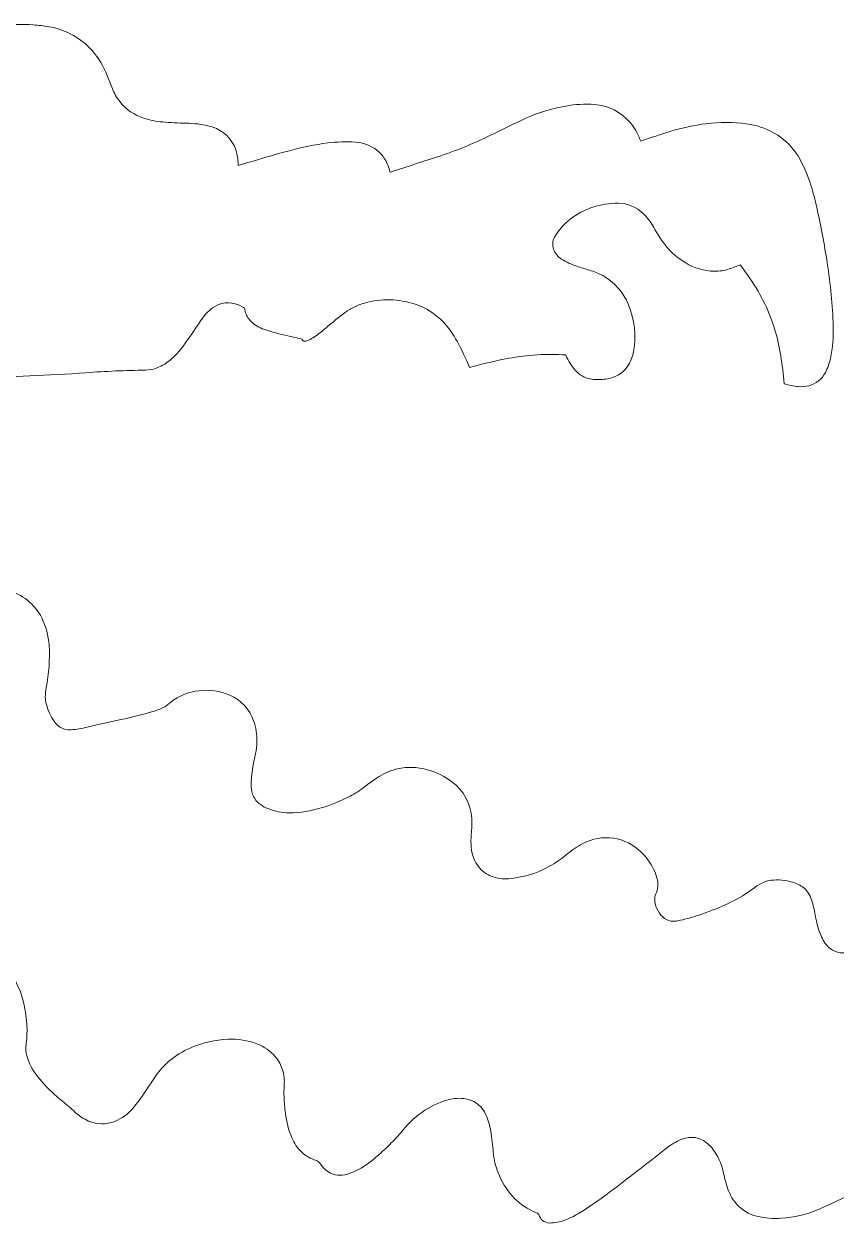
# Model space of a CAD drawing. Header units: centimetres. Extents: x -10.7 to 10.9, y -7.9 to 10.7.
# Drawn here: x 0.417 to 2.174, y -7.879 to -5.284 of the extents above; entities that cross this region are included whole.
import ezdxf

# ---------------------------------------------------------------- set-up
doc = ezdxf.new("R2010")
doc.units = ezdxf.units.CM
doc.header["$MEASUREMENT"] = 0
doc.layers.add('Capa 1', color=7, linetype='Continuous')

msp = doc.modelspace()

# ---------------------------------------------------------------- linework, layer by layer
at = {"layer": 'Capa 1', "color": 250, "lineweight": 18}
for points, knots in [([(0.22705, -5.32905), (0.26941, -5.31093), (0.31374, -5.2978), (0.35914, -5.2899), (0.35914, -5.2899), (0.38479, -5.28545), (0.4109, -5.28413), (0.43688, -5.28601), (0.43688, -5.28601), (0.44827, -5.28681), (0.45962, -5.28817), (0.47088, -5.29004), (0.47088, -5.29004), (0.48699, -5.29272), (0.50263, -5.29785), (0.5172, -5.30523), (0.5172, -5.30523), (0.53506, -5.31429), (0.55107, -5.32666), (0.56431, -5.3417), (0.56431, -5.3417), (0.57828, -5.35755), (0.58929, -5.37579), (0.59679, -5.39553)], [0, 0, 0, 0, 0.1428571, 0.1428571, 0.1428571, 0.1428571, 0.2857143, 0.2857143, 0.2857143, 0.2857143, 0.4285714, 0.4285714, 0.4285714, 0.4285714, 0.5714286, 0.5714286, 0.5714286, 0.5714286, 0.7142857, 0.7142857, 0.7142857, 0.7142857, 1, 1, 1, 1]), ([(0.60822, -5.42446), (0.61229, -5.43438), (0.61773, -5.44369), (0.62438, -5.4521), (0.62438, -5.4521), (0.63771, -5.46896), (0.65579, -5.48143), (0.67629, -5.48789), (0.67629, -5.48789), (0.68961, -5.4921), (0.70332, -5.49487), (0.71721, -5.49616), (0.71721, -5.49616), (0.73401, -5.49773), (0.75084, -5.49862), (0.7677, -5.49882), (0.7677, -5.49882), (0.78459, -5.49904), (0.80142, -5.50113), (0.81785, -5.50507), (0.81785, -5.50507), (0.8286, -5.50765), (0.83873, -5.51233), (0.84766, -5.51884), (0.84766, -5.51884), (0.85933, -5.52732), (0.86838, -5.53897), (0.87372, -5.55236), (0.87372, -5.55236), (0.8759, -5.5578), (0.87752, -5.56345), (0.87856, -5.56921), (0.87856, -5.56921), (0.87987, -5.57625), (0.88057, -5.58341), (0.88072, -5.59057), (0.88072, -5.59057), (0.91735, -5.5791), (0.95421, -5.56833), (0.99125, -5.55827), (0.99125, -5.55827), (1.01852, -5.55085), (1.04626, -5.54531), (1.07428, -5.54165), (1.07428, -5.54165), (1.09416, -5.53906), (1.11423, -5.53839), (1.13421, -5.53966), (1.13421, -5.53966), (1.15065, -5.54072), (1.16642, -5.54653), (1.1796, -5.55639), (1.1796, -5.55639), (1.18691, -5.56186), (1.1931, -5.56867), (1.19788, -5.57646), (1.19788, -5.57646), (1.2032, -5.5851), (1.207, -5.59457), (1.20913, -5.60449), (1.20913, -5.60449), (1.24576, -5.59306), (1.28228, -5.58131), (1.3187, -5.56922), (1.3187, -5.56922), (1.35812, -5.55615), (1.39653, -5.54021), (1.43362, -5.52155), (1.43362, -5.52155), (1.4566, -5.50997), (1.47982, -5.49889), (1.50326, -5.4883), (1.50326, -5.4883), (1.53074, -5.47588), (1.55966, -5.46693), (1.58935, -5.46165), (1.58935, -5.46165), (1.60973, -5.45805), (1.63047, -5.45691), (1.65113, -5.45828), (1.65113, -5.45828), (1.68127, -5.46028), (1.70934, -5.4744), (1.72893, -5.49742), (1.72893, -5.49742), (1.73349, -5.50276), (1.73752, -5.50854), (1.74099, -5.51465), (1.74099, -5.51465), (1.74513, -5.52197), (1.7487, -5.52961), (1.75166, -5.53749), (1.75166, -5.53749), (1.77336, -5.53015), (1.79514, -5.52309), (1.81702, -5.5163), (1.81702, -5.5163), (1.84177, -5.50863), (1.86715, -5.50313), (1.89285, -5.49987), (1.89285, -5.49987), (1.92202, -5.49618), (1.95153, -5.49628), (1.98068, -5.50017), (1.98068, -5.50017), (2.00117, -5.50292), (2.02097, -5.50943), (2.03909, -5.5194), (2.03909, -5.5194), (2.06384, -5.53305), (2.08409, -5.55367), (2.09727, -5.57869), (2.09727, -5.57869), (2.10636, -5.59595), (2.1139, -5.61398), (2.11977, -5.63259), (2.11977, -5.63259), (2.12484, -5.64863), (2.12917, -5.6649), (2.13277, -5.68134), (2.13277, -5.68134), (2.14144, -5.72108), (2.14893, -5.76107), (2.15524, -5.80126), (2.15524, -5.80126), (2.16239, -5.84684), (2.16675, -5.89283), (2.16829, -5.93893), (2.16829, -5.93893), (2.16906, -5.96206), (2.16701, -5.98518), (2.16217, -6.0078), (2.16217, -6.0078), (2.15988, -6.01844), (2.15622, -6.02874), (2.15124, -6.03843), (2.15124, -6.03843), (2.14391, -6.05272), (2.13074, -6.06315), (2.11516, -6.06704), (2.11516, -6.06704), (2.10781, -6.06887), (2.10023, -6.06947), (2.09269, -6.06881), (2.09269, -6.06881), (2.08233, -6.06792), (2.0721, -6.06579), (2.06222, -6.06248), (2.06222, -6.06248), (2.06035, -6.04214), (2.05785, -6.02188), (2.0547, -6.00168), (2.0547, -6.00168), (2.05028, -5.97327), (2.04285, -5.94543), (2.03257, -5.91858), (2.03257, -5.91858), (2.02514, -5.89924), (2.01618, -5.88051), (2.00574, -5.8626), (2.00574, -5.8626), (1.9941, -5.84258), (1.981, -5.82344), (1.9666, -5.80528), (1.9666, -5.80528), (1.95895, -5.80858), (1.95115, -5.81157), (1.94324, -5.81422), (1.94324, -5.81422), (1.93284, -5.81771), (1.9219, -5.81939), (1.91094, -5.81916), (1.91094, -5.81916), (1.88906, -5.81869), (1.86767, -5.81255), (1.84891, -5.8013), (1.84891, -5.8013), (1.82743, -5.78843), (1.80911, -5.77085), (1.79538, -5.74992), (1.79538, -5.74992), (1.78922, -5.74055), (1.78337, -5.73099), (1.77784, -5.72124), (1.77784, -5.72124), (1.77229, -5.71145), (1.76539, -5.70249), (1.75734, -5.69463), (1.75734, -5.69463), (1.74271, -5.68033), (1.72316, -5.67222), (1.70271, -5.67198), (1.70271, -5.67198), (1.66517, -5.67154), (1.62859, -5.68369), (1.59879, -5.70651), (1.59879, -5.70651), (1.58499, -5.71708), (1.57351, -5.73039), (1.56508, -5.74559), (1.56508, -5.74559), (1.56072, -5.75343), (1.55991, -5.76275), (1.56287, -5.77121), (1.56287, -5.77121), (1.56605, -5.78033), (1.57229, -5.78803), (1.58052, -5.79304), (1.58052, -5.79304), (1.59079, -5.79928), (1.60168, -5.80439), (1.61304, -5.80827), (1.61304, -5.80827), (1.62228, -5.81142), (1.63161, -5.81433), (1.64099, -5.81699), (1.64099, -5.81699), (1.65042, -5.81965), (1.65953, -5.82334), (1.66814, -5.82799), (1.66814, -5.82799), (1.694, -5.84196), (1.71422, -5.86446), (1.72536, -5.89166), (1.72536, -5.89166), (1.73857, -5.92387), (1.74224, -5.95922), (1.73595, -5.99346), (1.73595, -5.99346), (1.73413, -6.00337), (1.73055, -6.01287), (1.72539, -6.02152), (1.72539, -6.02152), (1.71922, -6.03184), (1.71015, -6.0401), (1.69931, -6.0453), (1.69931, -6.0453), (1.69098, -6.04932), (1.68203, -6.0519), (1.67284, -6.05299), (1.67284, -6.05299), (1.66269, -6.05419), (1.65242, -6.05387), (1.64236, -6.05204), (1.64236, -6.05204), (1.62976, -6.04974), (1.61835, -6.04317), (1.61, -6.03348), (1.61, -6.03348), (1.60149, -6.02357), (1.59452, -6.01241), (1.58934, -6.00041), (1.58934, -6.00041), (1.54809, -5.99747), (1.50662, -5.99991), (1.46598, -6.00763), (1.46598, -6.00763), (1.43755, -6.01305), (1.40935, -6.01958), (1.38143, -6.02722), (1.38143, -6.02722), (1.37315, -6.00801), (1.36406, -5.98915), (1.35415, -5.97071), (1.35415, -5.97071), (1.3461, -5.95574), (1.33617, -5.94187), (1.32458, -5.92945), (1.32458, -5.92945), (1.30776, -5.9114), (1.28666, -5.89793), (1.26321, -5.89029), (1.26321, -5.89029), (1.22786, -5.87875), (1.18989, -5.87795), (1.15409, -5.88799), (1.15409, -5.88799), (1.14576, -5.89033), (1.13768, -5.89344), (1.12994, -5.89731), (1.12994, -5.89731), (1.12254, -5.901), (1.11553, -5.90542), (1.10903, -5.91052), (1.10903, -5.91052), (1.09386, -5.92234), (1.07898, -5.93449), (1.06435, -5.94696), (1.06435, -5.94696), (1.05646, -5.95371), (1.04798, -5.95972), (1.03903, -5.96497), (1.03903, -5.96497), (1.03512, -5.96726), (1.03096, -5.9691), (1.02663, -5.97048), (1.02663, -5.97048), (1.02378, -5.97138), (1.02068, -5.97011), (1.01927, -5.96747)], [0, 0, 0, 0, 0.0131579, 0.0131579, 0.0131579, 0.0131579, 0.0263158, 0.0263158, 0.0263158, 0.0263158, 0.0394737, 0.0394737, 0.0394737, 0.0394737, 0.0526316, 0.0526316, 0.0526316, 0.0526316, 0.0657895, 0.0657895, 0.0657895, 0.0657895, 0.0789474, 0.0789474, 0.0789474, 0.0789474, 0.0921053, 0.0921053, 0.0921053, 0.0921053, 0.1052632, 0.1052632, 0.1052632, 0.1052632, 0.1184211, 0.1184211, 0.1184211, 0.1184211, 0.1315789, 0.1315789, 0.1315789, 0.1315789, 0.1447368, 0.1447368, 0.1447368, 0.1447368, 0.1578947, 0.1578947, 0.1578947, 0.1578947, 0.1710526, 0.1710526, 0.1710526, 0.1710526, 0.1842105, 0.1842105, 0.1842105, 0.1842105, 0.1973684, 0.1973684, 0.1973684, 0.1973684, 0.2105263, 0.2105263, 0.2105263, 0.2105263, 0.2236842, 0.2236842, 0.2236842, 0.2236842, 0.2368421, 0.2368421, 0.2368421, 0.2368421, 0.25, 0.25, 0.25, 0.25, 0.2631579, 0.2631579, 0.2631579, 0.2631579, 0.2763158, 0.2763158, 0.2763158, 0.2763158, 0.2894737, 0.2894737, 0.2894737, 0.2894737, 0.3026316, 0.3026316, 0.3026316, 0.3026316, 0.3157895, 0.3157895, 0.3157895, 0.3157895, 0.3289474, 0.3289474, 0.3289474, 0.3289474, 0.3421053, 0.3421053, 0.3421053, 0.3421053, 0.3552632, 0.3552632, 0.3552632, 0.3552632, 0.3684211, 0.3684211, 0.3684211, 0.3684211, 0.3815789, 0.3815789, 0.3815789, 0.3815789, 0.3947368, 0.3947368, 0.3947368, 0.3947368, 0.4078947, 0.4078947, 0.4078947, 0.4078947, 0.4210526, 0.4210526, 0.4210526, 0.4210526, 0.4342105, 0.4342105, 0.4342105, 0.4342105, 0.4473684, 0.4473684, 0.4473684, 0.4473684, 0.4605263, 0.4605263, 0.4605263, 0.4605263, 0.4736842, 0.4736842, 0.4736842, 0.4736842, 0.4868421, 0.4868421, 0.4868421, 0.4868421, 0.5, 0.5, 0.5, 0.5, 0.5131579, 0.5131579, 0.5131579, 0.5131579, 0.5263158, 0.5263158, 0.5263158, 0.5263158, 0.5394737, 0.5394737, 0.5394737, 0.5394737, 0.5526316, 0.5526316, 0.5526316, 0.5526316, 0.5657895, 0.5657895, 0.5657895, 0.5657895, 0.5789474, 0.5789474, 0.5789474, 0.5789474, 0.5921053, 0.5921053, 0.5921053, 0.5921053, 0.6052632, 0.6052632, 0.6052632, 0.6052632, 0.6184211, 0.6184211, 0.6184211, 0.6184211, 0.6315789, 0.6315789, 0.6315789, 0.6315789, 0.6447368, 0.6447368, 0.6447368, 0.6447368, 0.6578947, 0.6578947, 0.6578947, 0.6578947, 0.6710526, 0.6710526, 0.6710526, 0.6710526, 0.6842105, 0.6842105, 0.6842105, 0.6842105, 0.6973684, 0.6973684, 0.6973684, 0.6973684, 0.7105263, 0.7105263, 0.7105263, 0.7105263, 0.7236842, 0.7236842, 0.7236842, 0.7236842, 0.7368421, 0.7368421, 0.7368421, 0.7368421, 0.75, 0.75, 0.75, 0.75, 0.7631579, 0.7631579, 0.7631579, 0.7631579, 0.7763158, 0.7763158, 0.7763158, 0.7763158, 0.7894737, 0.7894737, 0.7894737, 0.7894737, 0.8026316, 0.8026316, 0.8026316, 0.8026316, 0.8157895, 0.8157895, 0.8157895, 0.8157895, 0.8289474, 0.8289474, 0.8289474, 0.8289474, 0.8421053, 0.8421053, 0.8421053, 0.8421053, 0.8552632, 0.8552632, 0.8552632, 0.8552632, 0.8684211, 0.8684211, 0.8684211, 0.8684211, 0.8815789, 0.8815789, 0.8815789, 0.8815789, 0.8947368, 0.8947368, 0.8947368, 0.8947368, 0.9078947, 0.9078947, 0.9078947, 0.9078947, 0.9210526, 0.9210526, 0.9210526, 0.9210526, 0.9342105, 0.9342105, 0.9342105, 0.9342105, 0.9473684, 0.9473684, 0.9473684, 0.9473684, 0.9605263, 0.9605263, 0.9605263, 0.9605263, 0.9736842, 0.9736842, 0.9736842, 0.9736842, 1, 1, 1, 1]), ([(0.88115, -5.8922), (0.86272, -5.88411), (0.84139, -5.88652), (0.82526, -5.89853), (0.82526, -5.89853), (0.81486, -5.90627), (0.80593, -5.9158), (0.79886, -5.92667), (0.79886, -5.92667), (0.78689, -5.94508), (0.77447, -5.96317), (0.7616, -5.98096), (0.7616, -5.98096), (0.75344, -5.99223), (0.74394, -6.00245), (0.73329, -6.0114), (0.73329, -6.0114), (0.72513, -6.01825), (0.71595, -6.02378), (0.70609, -6.02781), (0.70609, -6.02781), (0.69781, -6.03119), (0.68898, -6.03299), (0.68004, -6.03312), (0.68004, -6.03312), (0.63677, -6.03375), (0.59352, -6.03566), (0.55035, -6.03881), (0.55035, -6.03881), (0.47017, -6.04468), (0.38983, -6.04791), (0.30943, -6.0485), (0.30943, -6.0485), (0.2477, -6.04896), (0.18597, -6.04769), (0.1243, -6.04468), (0.1243, -6.04468), (0.09443, -6.04323), (0.06465, -6.04006), (0.03514, -6.03517), (0.03514, -6.03517), (0.00879, -6.03081), (-0.01718, -6.0245), (-0.04258, -6.01631), (-0.04258, -6.01631), (-0.06493, -6.0091), (-0.08664, -6), (-0.10748, -5.98915), (-0.10748, -5.98915), (-0.09949, -5.97326), (-0.09196, -5.95715), (-0.08493, -5.94083), (-0.08493, -5.94083), (-0.07695, -5.92233), (-0.0729, -5.90238), (-0.07303, -5.88224), (-0.07303, -5.88224), (-0.07309, -5.87224), (-0.07476, -5.86229), (-0.07793, -5.85279), (-0.07793, -5.85279), (-0.0836, -5.83588), (-0.09465, -5.82128), (-0.10937, -5.81123), (-0.10937, -5.81123), (-0.11676, -5.80617), (-0.12481, -5.80218), (-0.13331, -5.79937)], [0, 0, 0, 0, 0.0555556, 0.0555556, 0.0555556, 0.0555556, 0.1111111, 0.1111111, 0.1111111, 0.1111111, 0.1666667, 0.1666667, 0.1666667, 0.1666667, 0.2222222, 0.2222222, 0.2222222, 0.2222222, 0.2777778, 0.2777778, 0.2777778, 0.2777778, 0.3333333, 0.3333333, 0.3333333, 0.3333333, 0.3888889, 0.3888889, 0.3888889, 0.3888889, 0.4444444, 0.4444444, 0.4444444, 0.4444444, 0.5, 0.5, 0.5, 0.5, 0.5555556, 0.5555556, 0.5555556, 0.5555556, 0.6111111, 0.6111111, 0.6111111, 0.6111111, 0.6666667, 0.6666667, 0.6666667, 0.6666667, 0.7222222, 0.7222222, 0.7222222, 0.7222222, 0.7777778, 0.7777778, 0.7777778, 0.7777778, 0.8333333, 0.8333333, 0.8333333, 0.8333333, 0.8888889, 0.8888889, 0.8888889, 0.8888889, 1, 1, 1, 1]), ([(0.89538, -5.90637), (0.89538, -5.90637), (0.89466, -5.90172), (0.89466, -5.90172), (0.89466, -5.90172), (0.89466, -5.90172), (0.89386, -5.89932), (0.89386, -5.89932), (0.89386, -5.89932), (0.89386, -5.89932), (0.89219, -5.8978), (0.89219, -5.8978), (0.89219, -5.8978), (0.89219, -5.8978), (0.88115, -5.8922), (0.88115, -5.8922)], [0, 0, 0, 0, 0.2, 0.2, 0.2, 0.2, 0.4, 0.4, 0.4, 0.4, 0.6, 0.6, 0.6, 0.6, 1, 1, 1, 1]), ([(0.98816, -5.95922), (0.97067, -5.95518), (0.95337, -5.9504), (0.93631, -5.94486), (0.93631, -5.94486), (0.92581, -5.94147), (0.91626, -5.93569), (0.90842, -5.92796), (0.90842, -5.92796), (0.90531, -5.92492), (0.90262, -5.92149), (0.90038, -5.91779), (0.90038, -5.91779), (0.89822, -5.91421), (0.89654, -5.91037), (0.89538, -5.90637)], [0, 0, 0, 0, 0.2, 0.2, 0.2, 0.2, 0.4, 0.4, 0.4, 0.4, 0.6, 0.6, 0.6, 0.6, 1, 1, 1, 1]), ([(1.01927, -5.96747), (1.01927, -5.96747), (1.01904, -5.96666), (1.01904, -5.96666), (1.01904, -5.96666), (1.01904, -5.96666), (1.01864, -5.96589), (1.01864, -5.96589), (1.01864, -5.96589), (1.01864, -5.96589), (0.98816, -5.95922), (0.98816, -5.95922)], [0, 0, 0, 0, 0.25, 0.25, 0.25, 0.25, 0.5, 0.5, 0.5, 0.5, 1, 1, 1, 1]), ([(0.24791, -6.5141), (0.26965, -6.50864), (0.29188, -6.50529), (0.31426, -6.50412), (0.31426, -6.50412), (0.3365, -6.50297), (0.35877, -6.50495), (0.38046, -6.50999), (0.38046, -6.50999), (0.41298, -6.51756), (0.44041, -6.53924), (0.45535, -6.56912), (0.45535, -6.56912), (0.4646, -6.58764), (0.47005, -6.60784), (0.47136, -6.62852), (0.47136, -6.62852), (0.47331, -6.6593), (0.47113, -6.69019), (0.46492, -6.72038), (0.46492, -6.72038), (0.46363, -6.72668), (0.46303, -6.7331), (0.46314, -6.73955), (0.46314, -6.73955), (0.46325, -6.74546), (0.46406, -6.75133), (0.46556, -6.75704), (0.46556, -6.75704), (0.46914, -6.77066), (0.47527, -6.78348), (0.48363, -6.79482), (0.48363, -6.79482), (0.4868, -6.79912), (0.49073, -6.80281), (0.49525, -6.80569), (0.49525, -6.80569), (0.50228, -6.81019), (0.51063, -6.81224), (0.51895, -6.81152), (0.51895, -6.81152), (0.53076, -6.81049), (0.54248, -6.80851), (0.55398, -6.80563)], [0, 0, 0, 0, 0.0833333, 0.0833333, 0.0833333, 0.0833333, 0.1666667, 0.1666667, 0.1666667, 0.1666667, 0.25, 0.25, 0.25, 0.25, 0.3333333, 0.3333333, 0.3333333, 0.3333333, 0.4166667, 0.4166667, 0.4166667, 0.4166667, 0.5, 0.5, 0.5, 0.5, 0.5833333, 0.5833333, 0.5833333, 0.5833333, 0.6666667, 0.6666667, 0.6666667, 0.6666667, 0.75, 0.75, 0.75, 0.75, 0.8333333, 0.8333333, 0.8333333, 0.8333333, 1, 1, 1, 1]), ([(0.7345, -6.75159), (0.75216, -6.73798), (0.77316, -6.72943), (0.7953, -6.72684), (0.7953, -6.72684), (0.81816, -6.72415), (0.84131, -6.72752), (0.86247, -6.7366), (0.86247, -6.7366), (0.88655, -6.74694), (0.90515, -6.76695), (0.9137, -6.79173), (0.9137, -6.79173), (0.91885, -6.80662), (0.92138, -6.8223), (0.9212, -6.83807), (0.9212, -6.83807), (0.9211, -6.84642), (0.92007, -6.85474), (0.91815, -6.86286)], [0, 0, 0, 0, 0.1666667, 0.1666667, 0.1666667, 0.1666667, 0.3333333, 0.3333333, 0.3333333, 0.3333333, 0.5, 0.5, 0.5, 0.5, 0.6666667, 0.6666667, 0.6666667, 0.6666667, 1, 1, 1, 1]), ([(0.62648, -6.78941), (0.64989, -6.7843), (0.67313, -6.77844), (0.69616, -6.7718), (0.69616, -6.7718), (0.70429, -6.76947), (0.71219, -6.76636), (0.71975, -6.76257), (0.71975, -6.76257), (0.72251, -6.76118), (0.72507, -6.75945), (0.72738, -6.75743)], [0, 0, 0, 0, 0.25, 0.25, 0.25, 0.25, 0.5, 0.5, 0.5, 0.5, 1, 1, 1, 1]), ([(0.55398, -6.80563), (0.55398, -6.80563), (0.56535, -6.80293), (0.56535, -6.80293), (0.56535, -6.80293), (0.56535, -6.80293), (0.62648, -6.78941), (0.62648, -6.78941)], [0, 0, 0, 0, 0.3333333, 0.3333333, 0.3333333, 0.3333333, 1, 1, 1, 1]), ([(0.91291, -6.88729), (0.91027, -6.90112), (0.90881, -6.91516), (0.90856, -6.92923), (0.90856, -6.92923), (0.90843, -6.93642), (0.90949, -6.9436), (0.91174, -6.95044), (0.91174, -6.95044), (0.91469, -6.95945), (0.92049, -6.96729), (0.92827, -6.97274), (0.92827, -6.97274), (0.93348, -6.97639), (0.93909, -6.97951), (0.94497, -6.98201), (0.94497, -6.98201), (0.95962, -6.98827), (0.97545, -6.99138), (0.99139, -6.99115), (0.99139, -6.99115), (1.01476, -6.99083), (1.03799, -6.98721), (1.06037, -6.98041), (1.06037, -6.98041), (1.08182, -6.97389), (1.10263, -6.96543), (1.12253, -6.95513), (1.12253, -6.95513), (1.13388, -6.94927), (1.14465, -6.94233), (1.15468, -6.93443), (1.15468, -6.93443), (1.16327, -6.92769), (1.17212, -6.92127), (1.18123, -6.91522), (1.18123, -6.91522), (1.1934, -6.90712), (1.20677, -6.90097), (1.22084, -6.89701), (1.22084, -6.89701), (1.2317, -6.89395), (1.24297, -6.89251), (1.25425, -6.89276), (1.25425, -6.89276), (1.26722, -6.89305), (1.28007, -6.89503), (1.29252, -6.89861), (1.29252, -6.89861), (1.3108, -6.90388), (1.32796, -6.9124), (1.34321, -6.92377), (1.34321, -6.92377), (1.36855, -6.94267), (1.38418, -6.97182), (1.3859, -7.00337), (1.3859, -7.00337), (1.38651, -7.0147), (1.38624, -7.02604), (1.38505, -7.03733), (1.38505, -7.03733), (1.38386, -7.04863), (1.38397, -7.06002), (1.38539, -7.0713), (1.38539, -7.0713), (1.38701, -7.08437), (1.39217, -7.09674), (1.40029, -7.10712), (1.40029, -7.10712), (1.40809, -7.11711), (1.41857, -7.12467), (1.43051, -7.12896), (1.43051, -7.12896), (1.44161, -7.13295), (1.45345, -7.13456), (1.46524, -7.13363), (1.46524, -7.13363), (1.49643, -7.1312), (1.52675, -7.12207), (1.55409, -7.10688), (1.55409, -7.10688), (1.56686, -7.0998), (1.5789, -7.09147), (1.59006, -7.08204), (1.59006, -7.08204), (1.60121, -7.07261), (1.61334, -7.06439), (1.62623, -7.05753), (1.62623, -7.05753), (1.64651, -7.04671), (1.66973, -7.04268), (1.69247, -7.04606), (1.69247, -7.04606), (1.71529, -7.04944), (1.73641, -7.06003), (1.75276, -7.07628), (1.75276, -7.07628), (1.76327, -7.08673), (1.7721, -7.09874), (1.77891, -7.1119), (1.77891, -7.1119), (1.78219, -7.11823), (1.7848, -7.12486), (1.78671, -7.13172), (1.78671, -7.13172), (1.7901, -7.14384), (1.78908, -7.15674), (1.78383, -7.16819), (1.78383, -7.16819), (1.78255, -7.17099), (1.7819, -7.17406), (1.78195, -7.17715), (1.78195, -7.17715), (1.78219, -7.192), (1.78837, -7.20614), (1.79912, -7.21641), (1.79912, -7.21641), (1.80398, -7.22106), (1.81013, -7.22415), (1.81674, -7.22532), (1.81674, -7.22532), (1.82071, -7.22602), (1.82477, -7.226), (1.82871, -7.22525), (1.82871, -7.22525), (1.84116, -7.22294), (1.85346, -7.21991), (1.86558, -7.21621), (1.86558, -7.21621), (1.88392, -7.21059), (1.90195, -7.20402), (1.91962, -7.19657), (1.91962, -7.19657), (1.93719, -7.18914), (1.95435, -7.18084), (1.97105, -7.17165)], [0, 0, 0, 0, 0.0285714, 0.0285714, 0.0285714, 0.0285714, 0.0571429, 0.0571429, 0.0571429, 0.0571429, 0.0857143, 0.0857143, 0.0857143, 0.0857143, 0.1142857, 0.1142857, 0.1142857, 0.1142857, 0.1428571, 0.1428571, 0.1428571, 0.1428571, 0.1714286, 0.1714286, 0.1714286, 0.1714286, 0.2, 0.2, 0.2, 0.2, 0.2285714, 0.2285714, 0.2285714, 0.2285714, 0.2571429, 0.2571429, 0.2571429, 0.2571429, 0.2857143, 0.2857143, 0.2857143, 0.2857143, 0.3142857, 0.3142857, 0.3142857, 0.3142857, 0.3428571, 0.3428571, 0.3428571, 0.3428571, 0.3714286, 0.3714286, 0.3714286, 0.3714286, 0.4, 0.4, 0.4, 0.4, 0.4285714, 0.4285714, 0.4285714, 0.4285714, 0.4571429, 0.4571429, 0.4571429, 0.4571429, 0.4857143, 0.4857143, 0.4857143, 0.4857143, 0.5142857, 0.5142857, 0.5142857, 0.5142857, 0.5428571, 0.5428571, 0.5428571, 0.5428571, 0.5714286, 0.5714286, 0.5714286, 0.5714286, 0.6, 0.6, 0.6, 0.6, 0.6285714, 0.6285714, 0.6285714, 0.6285714, 0.6571429, 0.6571429, 0.6571429, 0.6571429, 0.6857143, 0.6857143, 0.6857143, 0.6857143, 0.7142857, 0.7142857, 0.7142857, 0.7142857, 0.7428571, 0.7428571, 0.7428571, 0.7428571, 0.7714286, 0.7714286, 0.7714286, 0.7714286, 0.8, 0.8, 0.8, 0.8, 0.8285714, 0.8285714, 0.8285714, 0.8285714, 0.8571429, 0.8571429, 0.8571429, 0.8571429, 0.8857143, 0.8857143, 0.8857143, 0.8857143, 0.9142857, 0.9142857, 0.9142857, 0.9142857, 0.9428571, 0.9428571, 0.9428571, 0.9428571, 1, 1, 1, 1]), ([(0.42167, -7.48975), (0.42356, -7.47575), (0.42402, -7.46162), (0.42304, -7.44755), (0.42304, -7.44755), (0.42185, -7.43093), (0.41924, -7.41446), (0.41519, -7.39831), (0.41519, -7.39831), (0.4085, -7.37154), (0.3961, -7.34654), (0.37885, -7.32502), (0.37885, -7.32502), (0.37106, -7.31529), (0.36178, -7.30686), (0.35134, -7.30004), (0.35134, -7.30004), (0.32996, -7.28606), (0.30374, -7.28147), (0.27888, -7.28735), (0.27888, -7.28735), (0.26237, -7.29128), (0.24643, -7.29737), (0.23152, -7.30547), (0.23152, -7.30547), (0.2121, -7.31602), (0.19374, -7.32842), (0.1767, -7.3425), (0.1767, -7.3425), (0.1597, -7.35654), (0.14233, -7.37014), (0.12461, -7.38327), (0.12461, -7.38327), (0.10822, -7.39542), (0.09088, -7.40626), (0.07278, -7.41568), (0.07278, -7.41568), (0.05627, -7.42427), (0.03826, -7.42955), (0.01974, -7.43126), (0.01974, -7.43126), (0.00654, -7.43248), (-0.00676, -7.43057), (-0.01912, -7.42572), (-0.01912, -7.42572), (-0.02924, -7.42173), (-0.03873, -7.41628), (-0.04726, -7.40951), (-0.04726, -7.40951), (-0.06858, -7.39259), (-0.08505, -7.37039), (-0.09509, -7.3451), (-0.09509, -7.3451), (-0.10114, -7.32986), (-0.10548, -7.31397), (-0.10803, -7.29776), (-0.10803, -7.29776), (-0.11118, -7.27773), (-0.11306, -7.25753), (-0.11367, -7.23725), (-0.11367, -7.23725), (-0.11428, -7.21696), (-0.11654, -7.19675), (-0.12042, -7.17684), (-0.12042, -7.17684), (-0.12393, -7.15879), (-0.13005, -7.14136), (-0.1386, -7.12509), (-0.1386, -7.12509), (-0.14712, -7.10887), (-0.16059, -7.09576), (-0.17704, -7.08771), (-0.17704, -7.08771), (-0.19168, -7.08052), (-0.20794, -7.07719), (-0.22425, -7.07804), (-0.22425, -7.07804), (-0.25759, -7.07979), (-0.29027, -7.08814), (-0.32036, -7.10265), (-0.32036, -7.10265), (-0.34273, -7.11342), (-0.36343, -7.12738), (-0.38182, -7.14407), (-0.38182, -7.14407), (-0.39685, -7.1577), (-0.4115, -7.17177), (-0.42573, -7.18623), (-0.42573, -7.18623), (-0.43682, -7.19748), (-0.44882, -7.20776), (-0.46164, -7.21699), (-0.46164, -7.21699), (-0.47403, -7.22589), (-0.48797, -7.23236), (-0.50276, -7.23606), (-0.50276, -7.23606), (-0.52162, -7.24078), (-0.54147, -7.23926), (-0.55939, -7.23173), (-0.55939, -7.23173), (-0.56977, -7.22737), (-0.57944, -7.22151), (-0.5881, -7.21435), (-0.5881, -7.21435), (-0.61869, -7.18897), (-0.6445, -7.15835), (-0.66434, -7.12393), (-0.66434, -7.12393), (-0.67614, -7.10344), (-0.68424, -7.08104), (-0.68826, -7.05773), (-0.68826, -7.05773), (-0.68988, -7.04838), (-0.69036, -7.03886), (-0.68968, -7.02939)], [0, 0, 0, 0, 0.0333333, 0.0333333, 0.0333333, 0.0333333, 0.0666667, 0.0666667, 0.0666667, 0.0666667, 0.1, 0.1, 0.1, 0.1, 0.1333333, 0.1333333, 0.1333333, 0.1333333, 0.1666667, 0.1666667, 0.1666667, 0.1666667, 0.2, 0.2, 0.2, 0.2, 0.2333333, 0.2333333, 0.2333333, 0.2333333, 0.2666667, 0.2666667, 0.2666667, 0.2666667, 0.3, 0.3, 0.3, 0.3, 0.3333333, 0.3333333, 0.3333333, 0.3333333, 0.3666667, 0.3666667, 0.3666667, 0.3666667, 0.4, 0.4, 0.4, 0.4, 0.4333333, 0.4333333, 0.4333333, 0.4333333, 0.4666667, 0.4666667, 0.4666667, 0.4666667, 0.5, 0.5, 0.5, 0.5, 0.5333333, 0.5333333, 0.5333333, 0.5333333, 0.5666667, 0.5666667, 0.5666667, 0.5666667, 0.6, 0.6, 0.6, 0.6, 0.6333333, 0.6333333, 0.6333333, 0.6333333, 0.6666667, 0.6666667, 0.6666667, 0.6666667, 0.7, 0.7, 0.7, 0.7, 0.7333333, 0.7333333, 0.7333333, 0.7333333, 0.7666667, 0.7666667, 0.7666667, 0.7666667, 0.8, 0.8, 0.8, 0.8, 0.8333333, 0.8333333, 0.8333333, 0.8333333, 0.8666667, 0.8666667, 0.8666667, 0.8666667, 0.9, 0.9, 0.9, 0.9, 0.9333333, 0.9333333, 0.9333333, 0.9333333, 1, 1, 1, 1]), ([(1.97105, -7.17165), (1.97105, -7.17165), (1.97549, -7.16887), (1.97549, -7.16887), (1.97549, -7.16887), (1.97549, -7.16887), (1.9985, -7.15247), (1.9985, -7.15247)], [0, 0, 0, 0, 0.3333333, 0.3333333, 0.3333333, 0.3333333, 1, 1, 1, 1]), ([(1.9985, -7.15247), (2.00453, -7.14806), (2.01104, -7.14433), (2.01788, -7.14136), (2.01788, -7.14136), (2.02295, -7.13916), (2.02829, -7.13772), (2.03378, -7.13711), (2.03378, -7.13711), (2.04927, -7.13536), (2.06496, -7.13666), (2.07996, -7.14097), (2.07996, -7.14097), (2.08891, -7.14353), (2.09728, -7.14781), (2.10461, -7.15356), (2.10461, -7.15356), (2.10835, -7.15648), (2.11155, -7.15999), (2.11413, -7.16397), (2.11413, -7.16397), (2.11725, -7.16885), (2.11972, -7.17411), (2.12142, -7.17964), (2.12142, -7.17964), (2.12474, -7.19034), (2.12735, -7.20125), (2.12925, -7.21231), (2.12925, -7.21231), (2.13114, -7.22336), (2.13375, -7.23429), (2.13707, -7.245), (2.13707, -7.245), (2.14022, -7.25517), (2.14488, -7.2648), (2.15091, -7.27358), (2.15091, -7.27358), (2.15497, -7.27953), (2.16035, -7.28446), (2.16659, -7.28805), (2.16659, -7.28805), (2.17359, -7.29205), (2.18148, -7.29419), (2.18953, -7.29429), (2.18953, -7.29429), (2.20299, -7.29444), (2.21638, -7.2926), (2.22929, -7.28879), (2.22929, -7.28879), (2.25193, -7.2821), (2.27363, -7.27253), (2.29384, -7.26031), (2.29384, -7.26031), (2.31538, -7.24726), (2.33529, -7.23166), (2.35309, -7.21387), (2.35309, -7.21387), (2.367, -7.19996), (2.38036, -7.1855), (2.39313, -7.17056), (2.39313, -7.17056), (2.40009, -7.1624), (2.40867, -7.1558), (2.41834, -7.15115), (2.41834, -7.15115), (2.43939, -7.14103), (2.46401, -7.1417), (2.48449, -7.15296), (2.48449, -7.15296), (2.49822, -7.16051), (2.51076, -7.17004), (2.52171, -7.18126), (2.52171, -7.18126), (2.53411, -7.19395), (2.54519, -7.20786), (2.55478, -7.22277), (2.55478, -7.22277), (2.56175, -7.23364), (2.56789, -7.24503), (2.57312, -7.25685)], [0, 0, 0, 0, 0.047619, 0.047619, 0.047619, 0.047619, 0.0952381, 0.0952381, 0.0952381, 0.0952381, 0.1428571, 0.1428571, 0.1428571, 0.1428571, 0.1904762, 0.1904762, 0.1904762, 0.1904762, 0.2380952, 0.2380952, 0.2380952, 0.2380952, 0.2857143, 0.2857143, 0.2857143, 0.2857143, 0.3333333, 0.3333333, 0.3333333, 0.3333333, 0.3809524, 0.3809524, 0.3809524, 0.3809524, 0.4285714, 0.4285714, 0.4285714, 0.4285714, 0.4761905, 0.4761905, 0.4761905, 0.4761905, 0.5238095, 0.5238095, 0.5238095, 0.5238095, 0.5714286, 0.5714286, 0.5714286, 0.5714286, 0.6190476, 0.6190476, 0.6190476, 0.6190476, 0.6666667, 0.6666667, 0.6666667, 0.6666667, 0.7142857, 0.7142857, 0.7142857, 0.7142857, 0.7619048, 0.7619048, 0.7619048, 0.7619048, 0.8095238, 0.8095238, 0.8095238, 0.8095238, 0.8571429, 0.8571429, 0.8571429, 0.8571429, 0.9047619, 0.9047619, 0.9047619, 0.9047619, 1, 1, 1, 1]), ([(1.51856, -7.85352), (1.50166, -7.84546), (1.48651, -7.83417), (1.47394, -7.8203), (1.47394, -7.8203), (1.46063, -7.80559), (1.45012, -7.78859), (1.44297, -7.77011), (1.44297, -7.77011), (1.43744, -7.75585), (1.43398, -7.74091), (1.43265, -7.72568), (1.43265, -7.72568), (1.43134, -7.71055), (1.42949, -7.69544), (1.42708, -7.68044), (1.42708, -7.68044), (1.42509, -7.66803), (1.42159, -7.65589), (1.41666, -7.64434), (1.41666, -7.64434), (1.40968, -7.62801), (1.39553, -7.61585), (1.37835, -7.61139), (1.37835, -7.61139), (1.36534, -7.60803), (1.35169, -7.60797), (1.33866, -7.61121), (1.33866, -7.61121), (1.31942, -7.61603), (1.30111, -7.62401), (1.28449, -7.63484), (1.28449, -7.63484), (1.2668, -7.64638), (1.251, -7.66062), (1.23771, -7.67705), (1.23771, -7.67705), (1.23059, -7.68584), (1.22304, -7.69429), (1.21509, -7.70235), (1.21509, -7.70235), (1.20664, -7.71093), (1.19795, -7.71927), (1.18905, -7.72737), (1.18905, -7.72737), (1.1822, -7.7336), (1.17513, -7.73959), (1.16786, -7.74532), (1.16786, -7.74532), (1.15421, -7.75605), (1.13908, -7.76473), (1.12291, -7.77107), (1.12291, -7.77107), (1.11533, -7.77404), (1.10724, -7.7755), (1.09911, -7.77535), (1.09911, -7.77535), (1.08854, -7.77516), (1.0784, -7.77122), (1.07051, -7.76422), (1.07051, -7.76422), (1.06529, -7.7596), (1.06066, -7.75439), (1.05668, -7.74866), (1.05668, -7.74866), (1.0549, -7.7461), (1.05227, -7.74419), (1.04927, -7.7433), (1.04927, -7.7433), (1.03743, -7.73979), (1.02659, -7.73352), (1.01766, -7.72497), (1.01766, -7.72497), (1.00865, -7.71637), (1.00153, -7.70602), (0.99672, -7.69454), (0.99672, -7.69454), (0.98959, -7.67755), (0.98483, -7.65968), (0.98258, -7.64139), (0.98258, -7.64139), (0.98114, -7.62971), (0.98018, -7.61799), (0.97972, -7.60624), (0.97972, -7.60624), (0.97938, -7.59791), (0.97951, -7.58957), (0.98014, -7.58126), (0.98014, -7.58126), (0.981, -7.56977), (0.97972, -7.55821), (0.97639, -7.54717), (0.97639, -7.54717), (0.97333, -7.5371), (0.96827, -7.52774), (0.9615, -7.51968), (0.9615, -7.51968), (0.95072, -7.50682), (0.93679, -7.49697), (0.92108, -7.49109), (0.92108, -7.49109), (0.90108, -7.48361), (0.87979, -7.48021), (0.85848, -7.48112), (0.85848, -7.48112), (0.83079, -7.48228), (0.80357, -7.48851), (0.77813, -7.49949), (0.77813, -7.49949), (0.76065, -7.50702), (0.74439, -7.51712), (0.7299, -7.52947), (0.7299, -7.52947), (0.71945, -7.53834), (0.71026, -7.5486), (0.70256, -7.55995)], [0, 0, 0, 0, 0.0333333, 0.0333333, 0.0333333, 0.0333333, 0.0666667, 0.0666667, 0.0666667, 0.0666667, 0.1, 0.1, 0.1, 0.1, 0.1333333, 0.1333333, 0.1333333, 0.1333333, 0.1666667, 0.1666667, 0.1666667, 0.1666667, 0.2, 0.2, 0.2, 0.2, 0.2333333, 0.2333333, 0.2333333, 0.2333333, 0.2666667, 0.2666667, 0.2666667, 0.2666667, 0.3, 0.3, 0.3, 0.3, 0.3333333, 0.3333333, 0.3333333, 0.3333333, 0.3666667, 0.3666667, 0.3666667, 0.3666667, 0.4, 0.4, 0.4, 0.4, 0.4333333, 0.4333333, 0.4333333, 0.4333333, 0.4666667, 0.4666667, 0.4666667, 0.4666667, 0.5, 0.5, 0.5, 0.5, 0.5333333, 0.5333333, 0.5333333, 0.5333333, 0.5666667, 0.5666667, 0.5666667, 0.5666667, 0.6, 0.6, 0.6, 0.6, 0.6333333, 0.6333333, 0.6333333, 0.6333333, 0.6666667, 0.6666667, 0.6666667, 0.6666667, 0.7, 0.7, 0.7, 0.7, 0.7333333, 0.7333333, 0.7333333, 0.7333333, 0.7666667, 0.7666667, 0.7666667, 0.7666667, 0.8, 0.8, 0.8, 0.8, 0.8333333, 0.8333333, 0.8333333, 0.8333333, 0.8666667, 0.8666667, 0.8666667, 0.8666667, 0.9, 0.9, 0.9, 0.9, 0.9333333, 0.9333333, 0.9333333, 0.9333333, 1, 1, 1, 1]), ([(0.67695, -7.59791), (0.66955, -7.60896), (0.66158, -7.61962), (0.6531, -7.62987), (0.6531, -7.62987), (0.64246, -7.6427), (0.62878, -7.65267), (0.61331, -7.65885), (0.61331, -7.65885), (0.59513, -7.66613), (0.57484, -7.66587), (0.55685, -7.65813), (0.55685, -7.65813), (0.54625, -7.65355), (0.53651, -7.6472), (0.52804, -7.63934), (0.52804, -7.63934), (0.51926, -7.6312), (0.5102, -7.62335), (0.5009, -7.6158), (0.5009, -7.6158), (0.49159, -7.60825), (0.4826, -7.60035), (0.47392, -7.59209), (0.47392, -7.59209), (0.46091, -7.57971), (0.4492, -7.56606), (0.43896, -7.55132), (0.43896, -7.55132), (0.4293, -7.53743), (0.4231, -7.52146), (0.42083, -7.5047), (0.42083, -7.5047), (0.42064, -7.50324), (0.42058, -7.50174), (0.42066, -7.50026)], [0, 0, 0, 0, 0.1, 0.1, 0.1, 0.1, 0.2, 0.2, 0.2, 0.2, 0.3, 0.3, 0.3, 0.3, 0.4, 0.4, 0.4, 0.4, 0.5, 0.5, 0.5, 0.5, 0.6, 0.6, 0.6, 0.6, 0.7, 0.7, 0.7, 0.7, 0.8, 0.8, 0.8, 0.8, 1, 1, 1, 1]), ([(2.50646, -7.71861), (2.49733, -7.70857), (2.48643, -7.70029), (2.4743, -7.69421), (2.4743, -7.69421), (2.4628, -7.68842), (2.45026, -7.68492), (2.43741, -7.68393), (2.43741, -7.68393), (2.42368, -7.68286), (2.40994, -7.68572), (2.39779, -7.69221), (2.39779, -7.69221), (2.38775, -7.69756), (2.37797, -7.70342), (2.36853, -7.70977), (2.36853, -7.70977), (2.35134, -7.72132), (2.33435, -7.73317), (2.31758, -7.74532), (2.31758, -7.74532), (2.2864, -7.76789), (2.25401, -7.78871), (2.22052, -7.80769), (2.22052, -7.80769), (2.19259, -7.82352), (2.16378, -7.83768), (2.13419, -7.85014), (2.13419, -7.85014), (2.10951, -7.86052), (2.0833, -7.86671), (2.05658, -7.86845), (2.05658, -7.86845), (2.03866, -7.86961), (2.02066, -7.86812), (2.00318, -7.86404), (2.00318, -7.86404), (1.98565, -7.85995), (1.96992, -7.85038), (1.95823, -7.83671), (1.95823, -7.83671), (1.94922, -7.82619), (1.94252, -7.8139), (1.93857, -7.80062), (1.93857, -7.80062), (1.93531, -7.78966), (1.93247, -7.77859), (1.93005, -7.76741), (1.93005, -7.76741), (1.92624, -7.74974), (1.91859, -7.73311), (1.90767, -7.71868), (1.90767, -7.71868), (1.90132, -7.71031), (1.89317, -7.70346), (1.88381, -7.69863), (1.88381, -7.69863), (1.87516, -7.69417), (1.86535, -7.69248), (1.8557, -7.69379), (1.8557, -7.69379), (1.84727, -7.69492), (1.83909, -7.69755), (1.83155, -7.70151), (1.83155, -7.70151), (1.82066, -7.70725), (1.81033, -7.71401), (1.8007, -7.72168), (1.8007, -7.72168), (1.76231, -7.75229), (1.72354, -7.78241), (1.6844, -7.81205), (1.6844, -7.81205), (1.66383, -7.82763), (1.64258, -7.84226), (1.62071, -7.85593), (1.62071, -7.85593), (1.61019, -7.86248), (1.59908, -7.86805), (1.58753, -7.87256), (1.58753, -7.87256), (1.57699, -7.87665), (1.56576, -7.87875), (1.55445, -7.87874), (1.55445, -7.87874), (1.54858, -7.87874), (1.54295, -7.87651), (1.53866, -7.87251), (1.53866, -7.87251), (1.53546, -7.86951), (1.53304, -7.86578), (1.53163, -7.86163)], [0, 0, 0, 0, 0.0416667, 0.0416667, 0.0416667, 0.0416667, 0.0833333, 0.0833333, 0.0833333, 0.0833333, 0.125, 0.125, 0.125, 0.125, 0.1666667, 0.1666667, 0.1666667, 0.1666667, 0.2083333, 0.2083333, 0.2083333, 0.2083333, 0.25, 0.25, 0.25, 0.25, 0.2916667, 0.2916667, 0.2916667, 0.2916667, 0.3333333, 0.3333333, 0.3333333, 0.3333333, 0.375, 0.375, 0.375, 0.375, 0.4166667, 0.4166667, 0.4166667, 0.4166667, 0.4583333, 0.4583333, 0.4583333, 0.4583333, 0.5, 0.5, 0.5, 0.5, 0.5416667, 0.5416667, 0.5416667, 0.5416667, 0.5833333, 0.5833333, 0.5833333, 0.5833333, 0.625, 0.625, 0.625, 0.625, 0.6666667, 0.6666667, 0.6666667, 0.6666667, 0.7083333, 0.7083333, 0.7083333, 0.7083333, 0.75, 0.75, 0.75, 0.75, 0.7916667, 0.7916667, 0.7916667, 0.7916667, 0.8333333, 0.8333333, 0.8333333, 0.8333333, 0.875, 0.875, 0.875, 0.875, 0.9166667, 0.9166667, 0.9166667, 0.9166667, 1, 1, 1, 1]), ([(1.53163, -7.86163), (1.53163, -7.86163), (1.53002, -7.85881), (1.53002, -7.85881), (1.53002, -7.85881), (1.53002, -7.85881), (1.52792, -7.85738), (1.52792, -7.85738), (1.52792, -7.85738), (1.52792, -7.85738), (1.51856, -7.85352), (1.51856, -7.85352)], [0, 0, 0, 0, 0.25, 0.25, 0.25, 0.25, 0.5, 0.5, 0.5, 0.5, 1, 1, 1, 1])]:
    msp.add_open_spline(points, degree=3, knots=knots, dxfattribs=at)
for points in [[(0.59679, -5.39553), (0.59679, -5.39553), (0.60822, -5.42446), (0.60822, -5.42446)], [(0.72738, -6.75743), (0.72738, -6.75743), (0.7345, -6.75159), (0.7345, -6.75159)], [(0.91815, -6.86286), (0.91815, -6.86286), (0.91291, -6.88729), (0.91291, -6.88729)], [(0.42066, -7.50026), (0.42066, -7.50026), (0.42167, -7.48975), (0.42167, -7.48975)], [(0.70256, -7.55995), (0.70256, -7.55995), (0.67695, -7.59791), (0.67695, -7.59791)]]:
    msp.add_open_spline(points, degree=3, dxfattribs=at)

doc.saveas('drawing.dxf')
